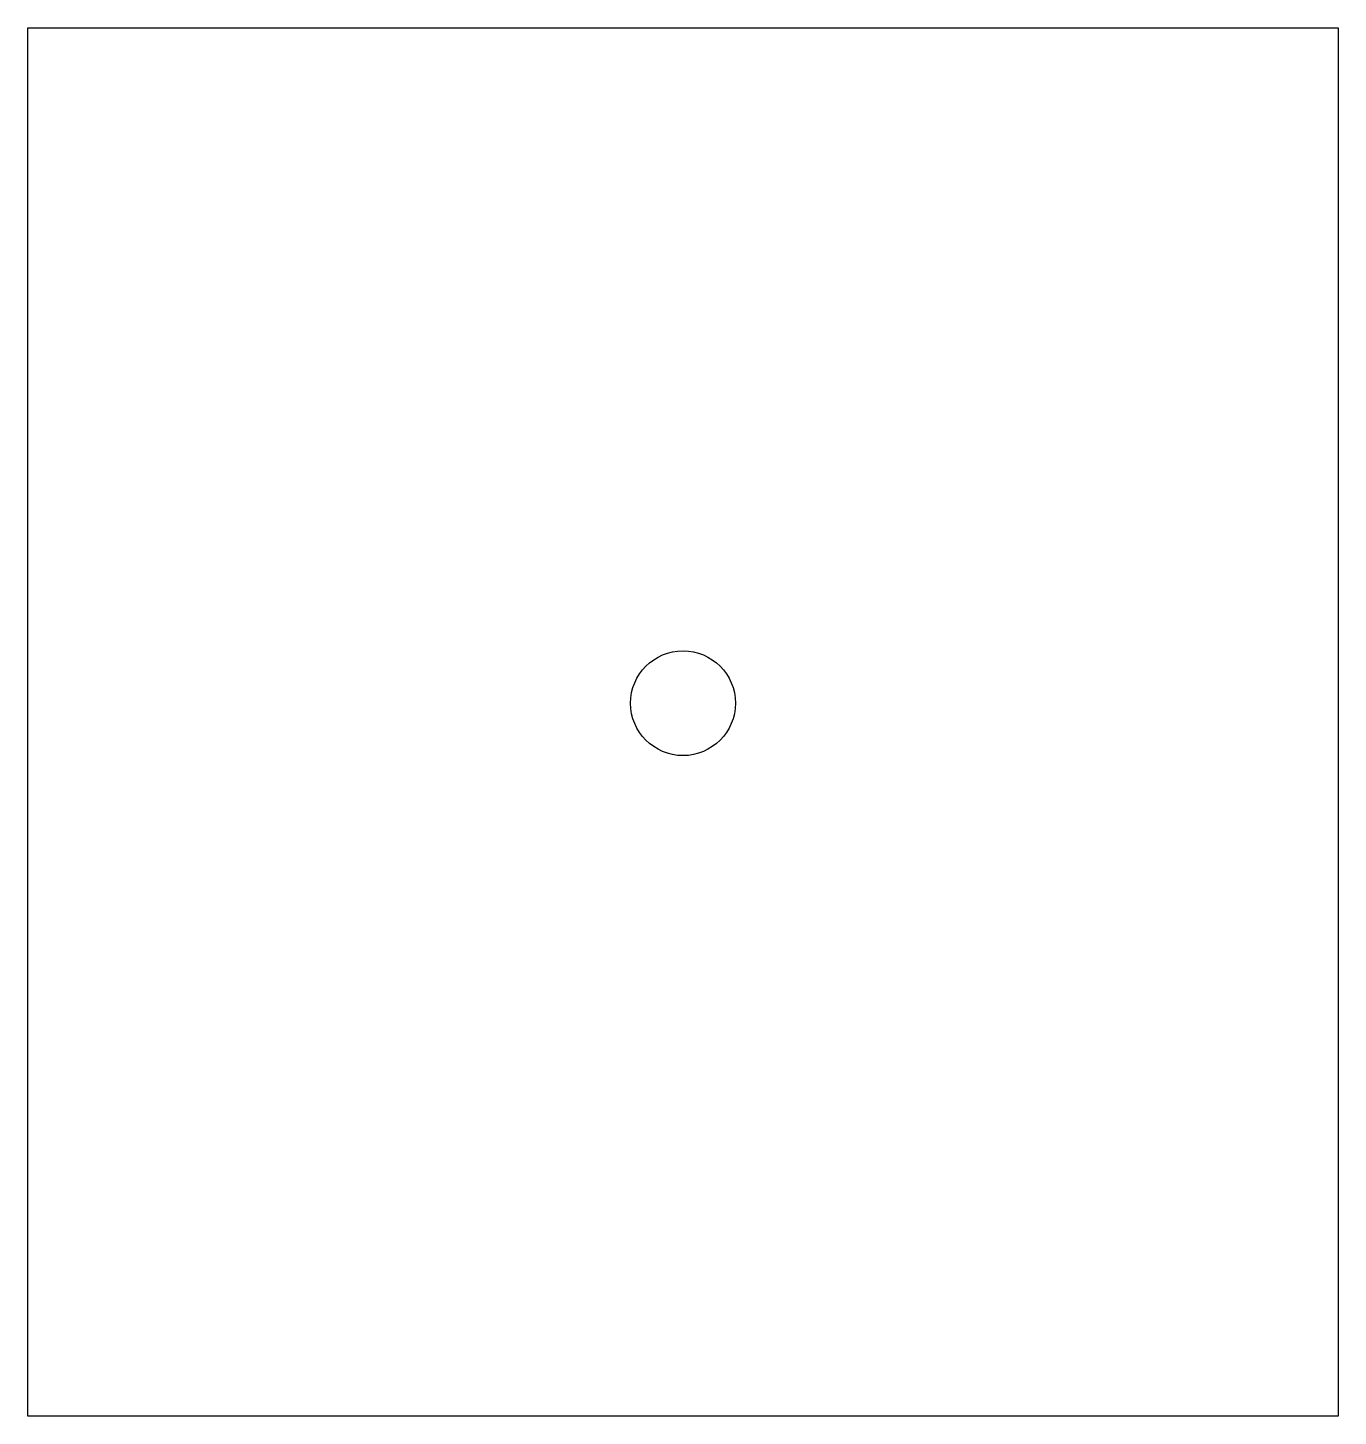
# Model space of a CAD drawing. Header units: millimetres. Extents: x -112 to -12, y -93 to 13.
import ezdxf

# ---------------------------------------------------------------- set-up
doc = ezdxf.new("R2010")
doc.units = ezdxf.units.MM
doc.layers.get('0').update_dxf_attribs({"linetype": 'CONTINUOUS'})

msp = doc.modelspace()

# ---------------------------------------------------------------- linework, layer by layer
msp.add_lwpolyline([(-12, -93.01), (-112, -93.01), (-112, 13), (-12, 13)], close=True)
msp.add_circle((-62, -38.57), 4)

doc.saveas('drawing.dxf')
